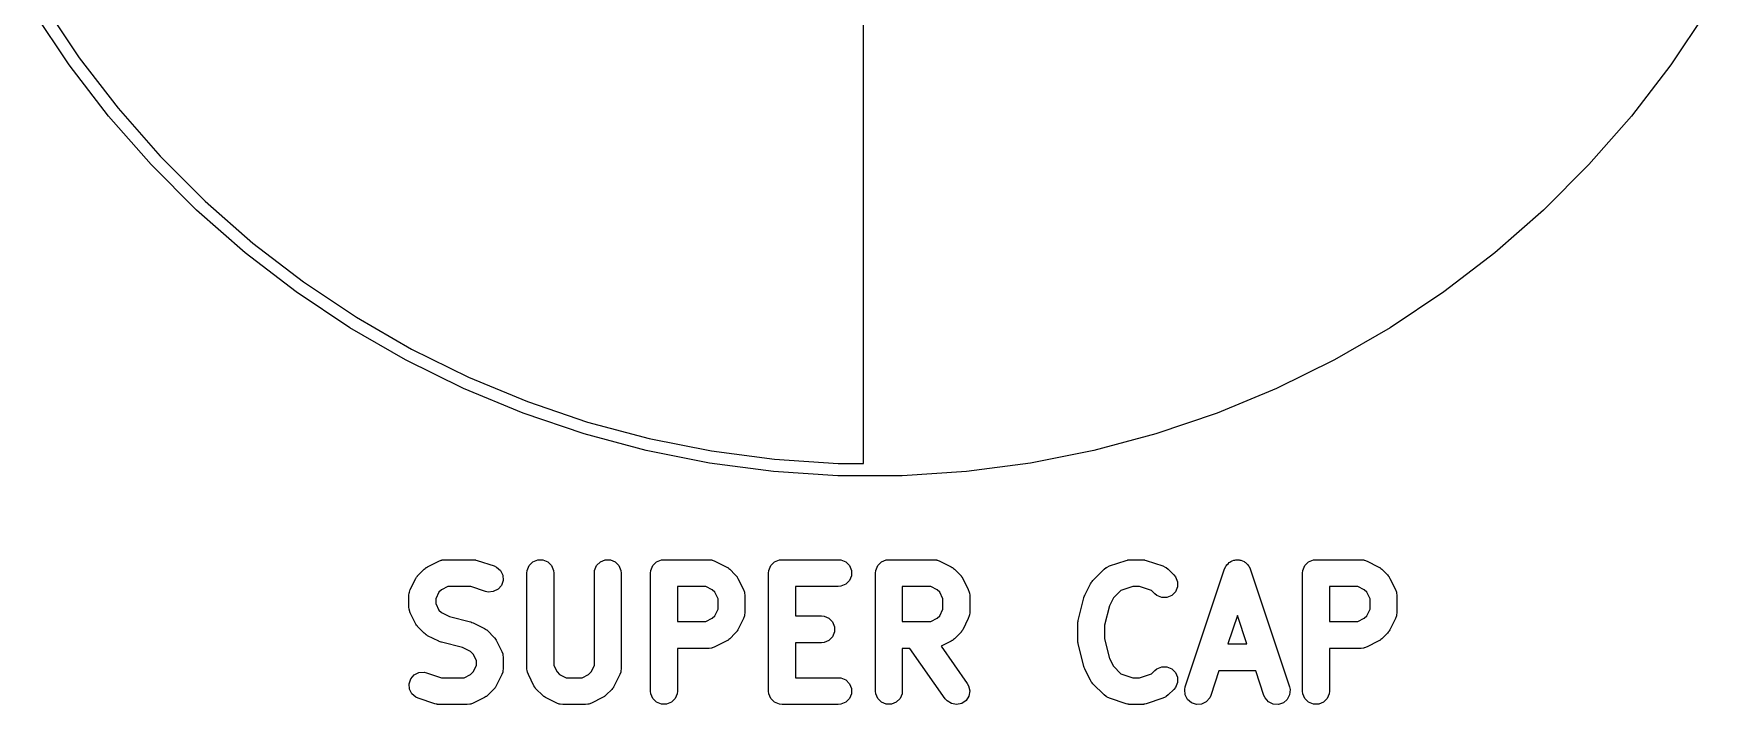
# Model space of a CAD drawing. Header units: inches. Extents: x -2.18 to 1.75, y 0.48 to 2.79.
# Drawn here: x 0.781 to 1.395, y 1.96 to 2.206 of the extents above; entities that cross this region are included whole.
import ezdxf

# ---------------------------------------------------------------- set-up
doc = ezdxf.new("R2010")
doc.units = ezdxf.units.IN
doc.header["$MEASUREMENT"] = 0
doc.layers.add('BLACK', color=250, linetype='CONTINUOUS')

msp = doc.modelspace()

# ---------------------------------------------------------------- linework, layer by layer
at = {"layer": 'BLACK', "linetype": 'CONTINUOUS'}
for p, q in [((1.08528, 2.04831), (1.08528, 2.76169)), ((0.78457, 2.21654), (0.79755, 2.19712)), ((0.79386, 2.19448), (0.78072, 2.21415)), ((1.39455, 2.21415), (1.38141, 2.19448)), ((0.80826, 2.17572), (0.79386, 2.19448)), ((0.79755, 2.19712), (0.81176, 2.1786)), ((1.38141, 2.19448), (1.36702, 2.17572)), ((0.82385, 2.15794), (0.80826, 2.17572)), ((0.81176, 2.1786), (0.82716, 2.16104)), ((1.36702, 2.17572), (1.35142, 2.15794)), ((0.82716, 2.16104), (0.84367, 2.14452)), ((0.84058, 2.14121), (0.82385, 2.15794)), ((1.35142, 2.15794), (1.3347, 2.14121)), ((0.84367, 2.14452), (0.86123, 2.12912)), ((0.85836, 2.12562), (0.84058, 2.14121)), ((1.3347, 2.14121), (1.31692, 2.12562)), ((0.87712, 2.11122), (0.85836, 2.12562)), ((0.86123, 2.12912), (0.87976, 2.11491)), ((1.31692, 2.12562), (1.29816, 2.11122)), ((0.87976, 2.11491), (0.89918, 2.10193)), ((0.89678, 2.09808), (0.87712, 2.11122)), ((1.29816, 2.11122), (1.27849, 2.09808)), ((0.89918, 2.10193), (0.9194, 2.09026)), ((0.91727, 2.08626), (0.89678, 2.09808)), ((1.27849, 2.09808), (1.25801, 2.08626)), ((0.9194, 2.09026), (0.94035, 2.07993)), ((0.93848, 2.0758), (0.91727, 2.08626)), ((1.25801, 2.08626), (1.2368, 2.0758)), ((0.96033, 2.06675), (0.93848, 2.0758)), ((0.94035, 2.07993), (0.96193, 2.07099)), ((1.2368, 2.0758), (1.21495, 2.06675)), ((0.96193, 2.07099), (0.98404, 2.06348)), ((0.98272, 2.05915), (0.96033, 2.06675)), ((0.98404, 2.06348), (1.0066, 2.05744)), ((1.21495, 2.06675), (1.19255, 2.05915)), ((1.00557, 2.05302), (0.98272, 2.05915)), ((1.0066, 2.05744), (1.0295, 2.05288)), ((1.19255, 2.05915), (1.16971, 2.05302)), ((1.02876, 2.04841), (1.00557, 2.05302)), ((1.0295, 2.05288), (1.05266, 2.04983)), ((1.16971, 2.05302), (1.14651, 2.04841)), ((1.05221, 2.04532), (1.02876, 2.04841)), ((1.07581, 2.04378), (1.05221, 2.04532)), ((1.05266, 2.04983), (1.07596, 2.04831)), ((1.07596, 2.04831), (1.08528, 2.04831)), ((1.12306, 2.04532), (1.09946, 2.04378)), ((1.14651, 2.04841), (1.12306, 2.04532)), ((1.09946, 2.04378), (1.07581, 2.04378)), ((0.92167, 2.00703), (0.92198, 2.00741)), ((0.92198, 2.00741), (0.92404, 2.00947)), ((0.92404, 2.00947), (0.92441, 2.00978)), ((0.92441, 2.00978), (0.9245, 2.00988)), ((0.9245, 2.00988), (0.92465, 2.00997)), ((0.92465, 2.00997), (0.92478, 2.01009)), ((0.92478, 2.01009), (0.9249, 2.01014)), ((0.9249, 2.01014), (0.92532, 2.0104)), ((0.92532, 2.0104), (0.92944, 2.01246)), ((0.92944, 2.01246), (0.93034, 2.0128)), ((0.93034, 2.0128), (0.93052, 2.01281)), ((0.93052, 2.01281), (0.93068, 2.01288)), ((0.93068, 2.01288), (0.93164, 2.01298)), ((0.93164, 2.01298), (0.94195, 2.01298)), ((0.94195, 2.01298), (0.94244, 2.01293)), ((0.94244, 2.01293), (0.94257, 2.01294)), ((0.94257, 2.01294), (0.94274, 2.0129)), ((0.94274, 2.0129), (0.94291, 2.01288)), ((0.94291, 2.01288), (0.94303, 2.01283)), ((0.94303, 2.01283), (0.94351, 2.01272)), ((0.94351, 2.01272), (0.9497, 2.01066)), ((0.9497, 2.01066), (0.95058, 2.01027)), ((0.95058, 2.01027), (0.95203, 2.00901)), ((0.95203, 2.00901), (0.95289, 2.00729)), ((0.95289, 2.00729), (0.95302, 2.00538)), ((0.96178, 2.00806), (0.96187, 2.00902)), ((0.96178, 1.973), (0.96178, 2.00806)), ((0.96187, 2.00902), (0.96261, 2.01079)), ((0.96261, 2.01079), (0.96397, 2.01215)), ((0.96397, 2.01215), (0.96574, 2.01288)), ((0.96574, 2.01288), (0.96766, 2.01288)), ((0.96766, 2.01288), (0.96943, 2.01215)), ((0.96943, 2.01215), (0.97079, 2.01079)), ((0.97079, 2.01079), (0.97153, 2.00902)), ((0.97153, 2.00902), (0.97162, 2.00806)), ((0.97162, 2.00806), (0.97162, 1.97416)), ((0.98653, 2.00806), (0.98662, 2.00902)), ((0.98653, 1.97416), (0.98653, 2.00806)), ((0.98662, 2.00902), (0.98735, 2.01079)), ((0.98735, 2.01079), (0.98871, 2.01215)), ((0.98871, 2.01215), (0.99049, 2.01288)), ((0.99049, 2.01288), (0.99241, 2.01288)), ((0.99241, 2.01288), (0.99418, 2.01215)), ((0.99418, 2.01215), (0.99554, 2.01079)), ((0.99554, 2.01079), (0.99627, 2.00902)), ((0.99627, 2.00902), (0.99637, 2.00806)), ((0.99637, 2.00806), (0.99637, 1.973)), ((1.00715, 2.00806), (1.00724, 2.00902)), ((1.00715, 1.96475), (1.00715, 2.00806)), ((1.00724, 2.00902), (1.00798, 2.01079)), ((1.00798, 2.01079), (1.00934, 2.01215)), ((1.00934, 2.01215), (1.01111, 2.01288)), ((1.01111, 2.01288), (1.01207, 2.01298)), ((1.01207, 2.01298), (1.02857, 2.01298)), ((1.02857, 2.01298), (1.02953, 2.01288)), ((1.02953, 2.01288), (1.02969, 2.01281)), ((1.02969, 2.01281), (1.02987, 2.0128)), ((1.02987, 2.0128), (1.03077, 2.01246)), ((1.03077, 2.01246), (1.03489, 2.0104)), ((1.03489, 2.0104), (1.03531, 2.01014)), ((1.03531, 2.01014), (1.03543, 2.01009)), ((1.03543, 2.01009), (1.03556, 2.00997)), ((1.03556, 2.00997), (1.03571, 2.00988)), ((1.03571, 2.00988), (1.03579, 2.00978)), ((1.03579, 2.00978), (1.03617, 2.00947)), ((1.03617, 2.00947), (1.03823, 2.00741)), ((1.03823, 2.00741), (1.03854, 2.00703)), ((1.05045, 2.00806), (1.05055, 2.00902)), ((1.05045, 1.96475), (1.05045, 2.00806)), ((1.05055, 2.00902), (1.05128, 2.01079)), ((1.05128, 2.01079), (1.05264, 2.01215)), ((1.05264, 2.01215), (1.05442, 2.01288)), ((1.05442, 2.01288), (1.05538, 2.01298)), ((1.05538, 2.01298), (1.076, 2.01298)), ((1.076, 2.01298), (1.07696, 2.01288)), ((1.07696, 2.01288), (1.07873, 2.01215)), ((1.07873, 2.01215), (1.08009, 2.01079)), ((1.08009, 2.01079), (1.08083, 2.00902)), ((1.08083, 2.00902), (1.08083, 2.0071)), ((1.08964, 2.00806), (1.08973, 2.00902)), ((1.08964, 1.96475), (1.08964, 2.00806)), ((1.08973, 2.00902), (1.09047, 2.01079)), ((1.09047, 2.01079), (1.09182, 2.01215)), ((1.09182, 2.01215), (1.0936, 2.01288)), ((1.0936, 2.01288), (1.09456, 2.01298)), ((1.09456, 2.01298), (1.11106, 2.01298)), ((1.11106, 2.01298), (1.11202, 2.01288)), ((1.11202, 2.01288), (1.11218, 2.01281)), ((1.11218, 2.01281), (1.11236, 2.0128)), ((1.11236, 2.0128), (1.11326, 2.01246)), ((1.11326, 2.01246), (1.11738, 2.0104)), ((1.11738, 2.0104), (1.1178, 2.01014)), ((1.1178, 2.01014), (1.11792, 2.01009)), ((1.11792, 2.01009), (1.11805, 2.00997)), ((1.11805, 2.00997), (1.1182, 2.00988)), ((1.1182, 2.00988), (1.11828, 2.00978)), ((1.11828, 2.00978), (1.11866, 2.00947)), ((1.11866, 2.00947), (1.12072, 2.00741)), ((1.12072, 2.00741), (1.12103, 2.00703)), ((1.16944, 2.00535), (1.17357, 2.00947)), ((1.17357, 2.00947), (1.17431, 2.01009)), ((1.17431, 2.01009), (1.17448, 2.01015)), ((1.17448, 2.01015), (1.17461, 2.01027)), ((1.17461, 2.01027), (1.17549, 2.01066)), ((1.17549, 2.01066), (1.18168, 2.01272)), ((1.18168, 2.01272), (1.18216, 2.01283)), ((1.18216, 2.01283), (1.18228, 2.01288)), ((1.18228, 2.01288), (1.18245, 2.0129)), ((1.18245, 2.0129), (1.18262, 2.01294)), ((1.18262, 2.01294), (1.18275, 2.01293)), ((1.18275, 2.01293), (1.18324, 2.01298)), ((1.18324, 2.01298), (1.18736, 2.01298)), ((1.18736, 2.01298), (1.18785, 2.01293)), ((1.18785, 2.01293), (1.18798, 2.01294)), ((1.18798, 2.01294), (1.18815, 2.0129)), ((1.18815, 2.0129), (1.18832, 2.01288)), ((1.18832, 2.01288), (1.18844, 2.01283)), ((1.18844, 2.01283), (1.18892, 2.01272)), ((1.18892, 2.01272), (1.1951, 2.01066)), ((1.1951, 2.01066), (1.19598, 2.01027)), ((1.19598, 2.01027), (1.19612, 2.01015)), ((1.19612, 2.01015), (1.19628, 2.01009)), ((1.19628, 2.01009), (1.19703, 2.00947)), ((1.19703, 2.00947), (1.19909, 2.00741)), ((1.19909, 2.00741), (1.1997, 2.00667)), ((1.20331, 1.96631), (1.21775, 2.00961)), ((1.21775, 2.00961), (1.21814, 2.01049)), ((1.21814, 2.01049), (1.21837, 2.01076)), ((1.21837, 2.01076), (1.21853, 2.01107)), ((1.21853, 2.01107), (1.219, 2.01148)), ((1.219, 2.01148), (1.2194, 2.01194)), ((1.2194, 2.01194), (1.21971, 2.0121)), ((1.21971, 2.0121), (1.21998, 2.01233)), ((1.21998, 2.01233), (1.22057, 2.01253)), ((1.22057, 2.01253), (1.22112, 2.0128)), ((1.22112, 2.0128), (1.22147, 2.01283)), ((1.22147, 2.01283), (1.2218, 2.01294)), ((1.2218, 2.01294), (1.22242, 2.01289)), ((1.22242, 2.01289), (1.22303, 2.01294)), ((1.22303, 2.01294), (1.22337, 2.01283)), ((1.22337, 2.01283), (1.22372, 2.0128)), ((1.22372, 2.0128), (1.22427, 2.01253)), ((1.22427, 2.01253), (1.22486, 2.01233)), ((1.22486, 2.01233), (1.22512, 2.0121)), ((1.22512, 2.0121), (1.22544, 2.01194)), ((1.22544, 2.01194), (1.22584, 2.01148)), ((1.22584, 2.01148), (1.22631, 2.01107)), ((1.22631, 2.01107), (1.22646, 2.01076)), ((1.22646, 2.01076), (1.22669, 2.01049)), ((1.22669, 2.01049), (1.22709, 2.00961)), ((1.22709, 2.00961), (1.24152, 1.96631)), ((1.24637, 2.00806), (1.24646, 2.00902)), ((1.24637, 1.96475), (1.24637, 2.00806)), ((1.24646, 2.00902), (1.2472, 2.01079)), ((1.2472, 2.01079), (1.24856, 2.01215)), ((1.24856, 2.01215), (1.25033, 2.01288)), ((1.25033, 2.01288), (1.25129, 2.01298)), ((1.25129, 2.01298), (1.26779, 2.01298)), ((1.26779, 2.01298), (1.26875, 2.01288)), ((1.26875, 2.01288), (1.26891, 2.01281)), ((1.26891, 2.01281), (1.26909, 2.0128)), ((1.26909, 2.0128), (1.26999, 2.01246)), ((1.26999, 2.01246), (1.27411, 2.0104)), ((1.27411, 2.0104), (1.27453, 2.01014)), ((1.27453, 2.01014), (1.27465, 2.01009)), ((1.27465, 2.01009), (1.27478, 2.00997)), ((1.27478, 2.00997), (1.27493, 2.00988)), ((1.27493, 2.00988), (1.27501, 2.00978)), ((1.27501, 2.00978), (1.27539, 2.00947)), ((1.27539, 2.00947), (1.27745, 2.00741)), ((1.27745, 2.00741), (1.27776, 2.00703)), ((0.91863, 2.00093), (0.91865, 2.00111)), ((0.91865, 2.00111), (0.91899, 2.00201)), ((0.91899, 2.00201), (0.92105, 2.00613)), ((0.92105, 2.00613), (0.92131, 2.00655)), ((0.92131, 2.00655), (0.92136, 2.00667)), ((0.92136, 2.00667), (0.92147, 2.0068)), ((0.92147, 2.0068), (0.92157, 2.00695)), ((0.92157, 2.00695), (0.92167, 2.00703)), ((0.93043, 2.00195), (0.9295, 2.00102)), ((0.9328, 2.00313), (0.93043, 2.00195)), ((0.94115, 2.00313), (0.9328, 2.00313)), ((0.94658, 2.00132), (0.94115, 2.00313)), ((0.94752, 2.00111), (0.94658, 2.00132)), ((0.94944, 2.00125), (0.94752, 2.00111)), ((0.95116, 2.00211), (0.94944, 2.00125)), ((0.95242, 2.00356), (0.95116, 2.00211)), ((0.95302, 2.00538), (0.95242, 2.00356)), ((1.02741, 2.00313), (1.01699, 2.00313)), ((1.01699, 2.00313), (1.01699, 1.99029)), ((1.02978, 2.00195), (1.02741, 2.00313)), ((1.03071, 2.00102), (1.02978, 2.00195)), ((1.03854, 2.00703), (1.03864, 2.00695)), ((1.03864, 2.00695), (1.03873, 2.0068)), ((1.03873, 2.0068), (1.03885, 2.00667)), ((1.03885, 2.00667), (1.0389, 2.00655)), ((1.0389, 2.00655), (1.03916, 2.00613)), ((1.03916, 2.00613), (1.04122, 2.00201)), ((1.04122, 2.00201), (1.04156, 2.00111)), ((1.04156, 2.00111), (1.04158, 2.00093)), ((1.076, 2.00313), (1.0603, 2.00313)), ((1.0603, 2.00313), (1.0603, 1.99235)), ((1.07696, 2.00323), (1.076, 2.00313)), ((1.07873, 2.00396), (1.07696, 2.00323)), ((1.08009, 2.00532), (1.07873, 2.00396)), ((1.08083, 2.0071), (1.08009, 2.00532)), ((1.1099, 2.00313), (1.09948, 2.00313)), ((1.09948, 2.00313), (1.09948, 1.99029)), ((1.11227, 2.00195), (1.1099, 2.00313)), ((1.1132, 2.00102), (1.11227, 2.00195)), ((1.12103, 2.00703), (1.12113, 2.00695)), ((1.12113, 2.00695), (1.12122, 2.0068)), ((1.12122, 2.0068), (1.12134, 2.00667)), ((1.12134, 2.00667), (1.12139, 2.00655)), ((1.12139, 2.00655), (1.12165, 2.00613)), ((1.12165, 2.00613), (1.12371, 2.00201)), ((1.12371, 2.00201), (1.12405, 2.00111)), ((1.12405, 2.00111), (1.12406, 2.00093)), ((1.16646, 1.99995), (1.16852, 2.00407)), ((1.16852, 2.00407), (1.16878, 2.00448)), ((1.16878, 2.00448), (1.16883, 2.0046)), ((1.16883, 2.0046), (1.16894, 2.00474)), ((1.16894, 2.00474), (1.16904, 2.00489)), ((1.16904, 2.00489), (1.16913, 2.00497)), ((1.16913, 2.00497), (1.16944, 2.00535)), ((1.17971, 2.00169), (1.17697, 1.99895)), ((1.18403, 2.00313), (1.17971, 2.00169)), ((1.18656, 2.00313), (1.18403, 2.00313)), ((1.19089, 2.00169), (1.18656, 2.00313)), ((1.19213, 2.00045), (1.19089, 2.00169)), ((1.1997, 2.0012), (1.19834, 1.99984)), ((1.1997, 2.00667), (1.20044, 2.00489)), ((1.20044, 2.00297), (1.1997, 2.0012)), ((1.20044, 2.00489), (1.20044, 2.00297)), ((1.26663, 2.00313), (1.25621, 2.00313)), ((1.25621, 2.00313), (1.25621, 1.99029)), ((1.269, 2.00195), (1.26663, 2.00313)), ((1.26993, 2.00102), (1.269, 2.00195)), ((1.27776, 2.00703), (1.27786, 2.00695)), ((1.27786, 2.00695), (1.27795, 2.0068)), ((1.27795, 2.0068), (1.27807, 2.00667)), ((1.27807, 2.00667), (1.27812, 2.00655)), ((1.27812, 2.00655), (1.27838, 2.00613)), ((1.27838, 2.00613), (1.28044, 2.00201)), ((1.28044, 2.00201), (1.28078, 2.00111)), ((1.28078, 2.00111), (1.2808, 2.00093)), ((0.91847, 1.99981), (0.91857, 2.00077)), ((0.91847, 1.99568), (0.91847, 1.99981)), ((0.91857, 1.99472), (0.91847, 1.99568)), ((0.91857, 2.00077), (0.91863, 2.00093)), ((0.9295, 2.00102), (0.92831, 1.99865)), ((0.92831, 1.99865), (0.92831, 1.99684)), ((0.92831, 1.99684), (0.9295, 1.99447)), ((1.03189, 1.99865), (1.03071, 2.00102)), ((1.03189, 1.99478), (1.03189, 1.99865)), ((1.04158, 2.00093), (1.04164, 2.00077)), ((1.04164, 2.00077), (1.04174, 1.99981)), ((1.04174, 1.99981), (1.04174, 1.99362)), ((1.11438, 1.99865), (1.1132, 2.00102)), ((1.11438, 1.99478), (1.11438, 1.99865)), ((1.12406, 2.00093), (1.12413, 2.00077)), ((1.12413, 2.00077), (1.12423, 1.99981)), ((1.12423, 1.99981), (1.12423, 1.99362)), ((1.16403, 1.99069), (1.16609, 1.99894)), ((1.16609, 1.99894), (1.16611, 1.99901)), ((1.16611, 1.99901), (1.16612, 1.99904)), ((1.16612, 1.99904), (1.16627, 1.99944)), ((1.16627, 1.99944), (1.16641, 1.99985)), ((1.16641, 1.99985), (1.16643, 1.99988)), ((1.16643, 1.99988), (1.16646, 1.99995)), ((1.17551, 1.99603), (1.17372, 1.98889)), ((1.17697, 1.99895), (1.17551, 1.99603)), ((1.19287, 1.99984), (1.19213, 2.00045)), ((1.19465, 1.9991), (1.19287, 1.99984)), ((1.19657, 1.9991), (1.19465, 1.9991)), ((1.19834, 1.99984), (1.19657, 1.9991)), ((1.27111, 1.99865), (1.26993, 2.00102)), ((1.27111, 1.99478), (1.27111, 1.99865)), ((1.2808, 2.00093), (1.28086, 2.00077)), ((1.28086, 2.00077), (1.28096, 1.99981)), ((1.28096, 1.99981), (1.28096, 1.99362)), ((0.91863, 1.99456), (0.91857, 1.99472)), ((0.91865, 1.99438), (0.91863, 1.99456)), ((0.91899, 1.99348), (0.91865, 1.99438)), ((0.92105, 1.98936), (0.91899, 1.99348)), ((0.92131, 1.98894), (0.92105, 1.98936)), ((0.92136, 1.98882), (0.92131, 1.98894)), ((0.92147, 1.98869), (0.92136, 1.98882)), ((0.9295, 1.99447), (0.93043, 1.99354)), ((0.93043, 1.99354), (0.93336, 1.99208)), ((0.93336, 1.99208), (0.94108, 1.99015)), ((0.94108, 1.99015), (0.94116, 1.99012)), ((0.94116, 1.99012), (0.94119, 1.99012)), ((0.94119, 1.99012), (0.94159, 1.98996)), ((0.94159, 1.98996), (0.94199, 1.98982)), ((0.94199, 1.98982), (0.94202, 1.9898)), ((0.94202, 1.9898), (0.94209, 1.98977)), ((0.94209, 1.98977), (0.94622, 1.98771)), ((1.01699, 1.99029), (1.02741, 1.99029)), ((1.02741, 1.99029), (1.02978, 1.99148)), ((1.02978, 1.99148), (1.03071, 1.99241)), ((1.03071, 1.99241), (1.03189, 1.99478)), ((1.04122, 1.99142), (1.03916, 1.98729)), ((1.04156, 1.99232), (1.04122, 1.99142)), ((1.04158, 1.9925), (1.04156, 1.99232)), ((1.04164, 1.99266), (1.04158, 1.9925)), ((1.04174, 1.99362), (1.04164, 1.99266)), ((1.0603, 1.99235), (1.06981, 1.99235)), ((1.06981, 1.99235), (1.07077, 1.99226)), ((1.07077, 1.99226), (1.07255, 1.99153)), ((1.07255, 1.99153), (1.0739, 1.99017)), ((1.0739, 1.99017), (1.07464, 1.98839)), ((1.09948, 1.99029), (1.1099, 1.99029)), ((1.1099, 1.99029), (1.11227, 1.99148)), ((1.11227, 1.99148), (1.1132, 1.99241)), ((1.1132, 1.99241), (1.11438, 1.99478)), ((1.12371, 1.99142), (1.12165, 1.98729)), ((1.12405, 1.99232), (1.12371, 1.99142)), ((1.12406, 1.9925), (1.12405, 1.99232)), ((1.12413, 1.99266), (1.12406, 1.9925)), ((1.12423, 1.99362), (1.12413, 1.99266)), ((1.16388, 1.98973), (1.16394, 1.99009)), ((1.16389, 1.98966), (1.16388, 1.98973)), ((1.16388, 1.9895), (1.16389, 1.98966)), ((1.16388, 1.98331), (1.16388, 1.9895)), ((1.16394, 1.99009), (1.16397, 1.99046)), ((1.16397, 1.99046), (1.164, 1.99052)), ((1.164, 1.99052), (1.16403, 1.99069)), ((1.17372, 1.98889), (1.17372, 1.98391)), ((1.22242, 1.99249), (1.21893, 1.98204)), ((1.2259, 1.98204), (1.22242, 1.99249)), ((1.25621, 1.99029), (1.26663, 1.99029)), ((1.26663, 1.99029), (1.269, 1.99148)), ((1.269, 1.99148), (1.26993, 1.99241)), ((1.26993, 1.99241), (1.27111, 1.99478)), ((1.28044, 1.99142), (1.27838, 1.98729)), ((1.28078, 1.99232), (1.28044, 1.99142)), ((1.2808, 1.9925), (1.28078, 1.99232)), ((1.28086, 1.99266), (1.2808, 1.9925)), ((1.28096, 1.99362), (1.28086, 1.99266)), ((0.92157, 1.98854), (0.92147, 1.98869)), ((0.92167, 1.98846), (0.92157, 1.98854)), ((0.92198, 1.98808), (0.92167, 1.98846)), ((0.92404, 1.98602), (0.92198, 1.98808)), ((0.92441, 1.98571), (0.92404, 1.98602)), ((0.9245, 1.98561), (0.92441, 1.98571)), ((0.92465, 1.98551), (0.9245, 1.98561)), ((0.92478, 1.9854), (0.92465, 1.98551)), ((0.9249, 1.98535), (0.92478, 1.9854)), ((0.92532, 1.98509), (0.9249, 1.98535)), ((0.92944, 1.98303), (0.92532, 1.98509)), ((0.92951, 1.983), (0.92944, 1.98303)), ((0.92954, 1.98298), (0.92951, 1.983)), ((0.92994, 1.98284), (0.92954, 1.98298)), ((0.93034, 1.98269), (0.92994, 1.98284)), ((0.93038, 1.98268), (0.93034, 1.98269)), ((0.93045, 1.98266), (0.93038, 1.98268)), ((0.94622, 1.98771), (0.94663, 1.98745)), ((0.94663, 1.98745), (0.94675, 1.9874)), ((0.94675, 1.9874), (0.94688, 1.98729)), ((0.94688, 1.98729), (0.94703, 1.9872)), ((0.94703, 1.9872), (0.94712, 1.9871)), ((0.94712, 1.9871), (0.94749, 1.98679)), ((0.94749, 1.98679), (0.94956, 1.98473)), ((0.94956, 1.98473), (0.94987, 1.98435)), ((0.94987, 1.98435), (0.94997, 1.98426)), ((0.94997, 1.98426), (0.95006, 1.98412)), ((0.95006, 1.98412), (0.95017, 1.98398)), ((0.95017, 1.98398), (0.95022, 1.98386)), ((0.95022, 1.98386), (0.95048, 1.98345)), ((0.95048, 1.98345), (0.95254, 1.97932)), ((1.03489, 1.98303), (1.03077, 1.98097)), ((1.03531, 1.98329), (1.03489, 1.98303)), ((1.03543, 1.98334), (1.03531, 1.98329)), ((1.03556, 1.98345), (1.03543, 1.98334)), ((1.03571, 1.98355), (1.03556, 1.98345)), ((1.03579, 1.98364), (1.03571, 1.98355)), ((1.03617, 1.98395), (1.03579, 1.98364)), ((1.03823, 1.98602), (1.03617, 1.98395)), ((1.03854, 1.98639), (1.03823, 1.98602)), ((1.03864, 1.98648), (1.03854, 1.98639)), ((1.03873, 1.98663), (1.03864, 1.98648)), ((1.03885, 1.98676), (1.03873, 1.98663)), ((1.0389, 1.98688), (1.03885, 1.98676)), ((1.03916, 1.98729), (1.0389, 1.98688)), ((1.07255, 1.98334), (1.07077, 1.98261)), ((1.0739, 1.9847), (1.07255, 1.98334)), ((1.07464, 1.98647), (1.0739, 1.9847)), ((1.07464, 1.98839), (1.07464, 1.98647)), ((1.11738, 1.98303), (1.11378, 1.98123)), ((1.1178, 1.98329), (1.11738, 1.98303)), ((1.11792, 1.98334), (1.1178, 1.98329)), ((1.11805, 1.98345), (1.11792, 1.98334)), ((1.1182, 1.98355), (1.11805, 1.98345)), ((1.11828, 1.98364), (1.1182, 1.98355)), ((1.11866, 1.98395), (1.11828, 1.98364)), ((1.12072, 1.98602), (1.11866, 1.98395)), ((1.12103, 1.98639), (1.12072, 1.98602)), ((1.12113, 1.98648), (1.12103, 1.98639)), ((1.12122, 1.98663), (1.12113, 1.98648)), ((1.12134, 1.98676), (1.12122, 1.98663)), ((1.12139, 1.98688), (1.12134, 1.98676)), ((1.12165, 1.98729), (1.12139, 1.98688)), ((1.16389, 1.98314), (1.16388, 1.98331)), ((1.16388, 1.98307), (1.16389, 1.98314)), ((1.16394, 1.98271), (1.16388, 1.98307)), ((1.16397, 1.98235), (1.16394, 1.98271)), ((1.17372, 1.98391), (1.17551, 1.97678)), ((1.27411, 1.98303), (1.26999, 1.98097)), ((1.27453, 1.98329), (1.27411, 1.98303)), ((1.27465, 1.98334), (1.27453, 1.98329)), ((1.27478, 1.98345), (1.27465, 1.98334)), ((1.27493, 1.98355), (1.27478, 1.98345)), ((1.27501, 1.98364), (1.27493, 1.98355)), ((1.27539, 1.98395), (1.27501, 1.98364)), ((1.27745, 1.98602), (1.27539, 1.98395)), ((1.27776, 1.98639), (1.27745, 1.98602)), ((1.27786, 1.98648), (1.27776, 1.98639)), ((1.27795, 1.98663), (1.27786, 1.98648)), ((1.27807, 1.98676), (1.27795, 1.98663)), ((1.27812, 1.98688), (1.27807, 1.98676)), ((1.27838, 1.98729), (1.27812, 1.98688)), ((0.93817, 1.98073), (0.93045, 1.98266)), ((0.9411, 1.97926), (0.93817, 1.98073)), ((0.94203, 1.97833), (0.9411, 1.97926)), ((0.94322, 1.97596), (0.94203, 1.97833)), ((0.95254, 1.97932), (0.95289, 1.97842)), ((0.95289, 1.97842), (0.9529, 1.97825)), ((0.9529, 1.97825), (0.95297, 1.97808)), ((0.95297, 1.97808), (0.95306, 1.97712)), ((0.95306, 1.97712), (0.95306, 1.973)), ((1.02857, 1.98045), (1.01699, 1.98045)), ((1.01699, 1.98045), (1.01699, 1.96475)), ((1.02953, 1.98054), (1.02857, 1.98045)), ((1.02969, 1.98061), (1.02953, 1.98054)), ((1.02987, 1.98062), (1.02969, 1.98061)), ((1.03077, 1.98097), (1.02987, 1.98062)), ((1.06981, 1.98251), (1.0603, 1.98251)), ((1.0603, 1.98251), (1.0603, 1.96967)), ((1.07077, 1.98261), (1.06981, 1.98251)), ((1.10231, 1.98045), (1.09948, 1.98045)), ((1.09948, 1.98045), (1.09948, 1.96475)), ((1.11527, 1.96193), (1.10231, 1.98045)), ((1.11378, 1.98123), (1.12334, 1.96757)), ((1.164, 1.98228), (1.16397, 1.98235)), ((1.16403, 1.98212), (1.164, 1.98228)), ((1.16609, 1.97387), (1.16403, 1.98212)), ((1.17551, 1.97678), (1.17697, 1.97385)), ((1.21893, 1.98204), (1.2259, 1.98204)), ((1.26779, 1.98045), (1.25621, 1.98045)), ((1.25621, 1.98045), (1.25621, 1.96475)), ((1.26875, 1.98054), (1.26779, 1.98045)), ((1.26891, 1.98061), (1.26875, 1.98054)), ((1.26909, 1.98062), (1.26891, 1.98061)), ((1.26999, 1.98097), (1.26909, 1.98062)), ((0.91912, 1.96925), (0.92038, 1.9707)), ((0.92038, 1.9707), (0.92209, 1.97156)), ((0.92209, 1.97156), (0.92401, 1.97169)), ((0.92401, 1.97169), (0.92495, 1.97148)), ((0.92495, 1.97148), (0.93038, 1.96967)), ((0.93873, 1.96967), (0.9411, 1.97086)), ((0.9411, 1.97086), (0.94203, 1.97179)), ((0.94203, 1.97179), (0.94322, 1.97416)), ((0.94322, 1.97416), (0.94322, 1.97596)), ((0.95254, 1.9708), (0.95048, 1.96667)), ((0.95289, 1.9717), (0.95254, 1.9708)), ((0.9529, 1.97187), (0.95289, 1.9717)), ((0.95297, 1.97204), (0.9529, 1.97187)), ((0.95306, 1.973), (0.95297, 1.97204)), ((0.96187, 1.97204), (0.96178, 1.973)), ((0.96194, 1.97187), (0.96187, 1.97204)), ((0.96195, 1.9717), (0.96194, 1.97187)), ((0.9623, 1.9708), (0.96195, 1.9717)), ((0.96436, 1.96667), (0.9623, 1.9708)), ((0.97162, 1.97416), (0.97281, 1.97179)), ((0.97281, 1.97179), (0.97374, 1.97086)), ((0.97374, 1.97086), (0.97611, 1.96967)), ((0.98204, 1.96967), (0.98441, 1.97086)), ((0.98441, 1.97086), (0.98534, 1.97179)), ((0.98534, 1.97179), (0.98653, 1.97416)), ((0.99585, 1.9708), (0.99379, 1.96667)), ((0.99619, 1.9717), (0.99585, 1.9708)), ((0.99621, 1.97187), (0.99619, 1.9717)), ((0.99627, 1.97204), (0.99621, 1.97187)), ((0.99637, 1.973), (0.99627, 1.97204)), ((1.16611, 1.9738), (1.16609, 1.97387)), ((1.16612, 1.97376), (1.16611, 1.9738)), ((1.16627, 1.97336), (1.16612, 1.97376)), ((1.16641, 1.97296), (1.16627, 1.97336)), ((1.16643, 1.97293), (1.16641, 1.97296)), ((1.16646, 1.97286), (1.16643, 1.97293)), ((1.16852, 1.96873), (1.16646, 1.97286)), ((1.17697, 1.97385), (1.17971, 1.97111)), ((1.17971, 1.97111), (1.18403, 1.96967)), ((1.18656, 1.96967), (1.19089, 1.97111)), ((1.19089, 1.97111), (1.19213, 1.97235)), ((1.19213, 1.97235), (1.19287, 1.97297)), ((1.19287, 1.97297), (1.19465, 1.9737)), ((1.19465, 1.9737), (1.19657, 1.9737)), ((1.19657, 1.9737), (1.19834, 1.97297)), ((1.19834, 1.97297), (1.1997, 1.97161)), ((1.1997, 1.97161), (1.20044, 1.96983)), ((1.21565, 1.9722), (1.21265, 1.96319)), ((1.22918, 1.9722), (1.21565, 1.9722)), ((1.23218, 1.96319), (1.22918, 1.9722)), ((0.91851, 1.96743), (0.91912, 1.96925)), ((0.91865, 1.96551), (0.91851, 1.96743)), ((0.9195, 1.96379), (0.91865, 1.96551)), ((0.93038, 1.96967), (0.93873, 1.96967)), ((0.94956, 1.96539), (0.94749, 1.96333)), ((0.94987, 1.96577), (0.94956, 1.96539)), ((0.94997, 1.96586), (0.94987, 1.96577)), ((0.95006, 1.966), (0.94997, 1.96586)), ((0.95017, 1.96614), (0.95006, 1.966)), ((0.95022, 1.96626), (0.95017, 1.96614)), ((0.95048, 1.96667), (0.95022, 1.96626)), ((0.96462, 1.96626), (0.96436, 1.96667)), ((0.96467, 1.96614), (0.96462, 1.96626)), ((0.96478, 1.966), (0.96467, 1.96614)), ((0.96487, 1.96586), (0.96478, 1.966)), ((0.96497, 1.96577), (0.96487, 1.96586)), ((0.96528, 1.96539), (0.96497, 1.96577)), ((0.96734, 1.96333), (0.96528, 1.96539)), ((0.97611, 1.96967), (0.98204, 1.96967)), ((0.99286, 1.96539), (0.9908, 1.96333)), ((0.99317, 1.96577), (0.99286, 1.96539)), ((0.99327, 1.96586), (0.99317, 1.96577)), ((0.99337, 1.966), (0.99327, 1.96586)), ((0.99348, 1.96614), (0.99337, 1.966)), ((0.99353, 1.96626), (0.99348, 1.96614)), ((0.99379, 1.96667), (0.99353, 1.96626)), ((1.00724, 1.96379), (1.00715, 1.96475)), ((1.01699, 1.96475), (1.0169, 1.96379)), ((1.05055, 1.96379), (1.05045, 1.96475)), ((1.0603, 1.96967), (1.076, 1.96967)), ((1.076, 1.96967), (1.07696, 1.96958)), ((1.07696, 1.96958), (1.07873, 1.96884)), ((1.07873, 1.96884), (1.08009, 1.96748)), ((1.08009, 1.96748), (1.08083, 1.96571)), ((1.08083, 1.96571), (1.08083, 1.96379)), ((1.08973, 1.96379), (1.08964, 1.96475)), ((1.09948, 1.96475), (1.09939, 1.96379)), ((1.12334, 1.96757), (1.12381, 1.96673)), ((1.12381, 1.96673), (1.12423, 1.96486)), ((1.12423, 1.96486), (1.12389, 1.96296)), ((1.16878, 1.96832), (1.16852, 1.96873)), ((1.16883, 1.9682), (1.16878, 1.96832)), ((1.16894, 1.96807), (1.16883, 1.9682)), ((1.16904, 1.96792), (1.16894, 1.96807)), ((1.16913, 1.96783), (1.16904, 1.96792)), ((1.16944, 1.96746), (1.16913, 1.96783)), ((1.17357, 1.96333), (1.16944, 1.96746)), ((1.18403, 1.96967), (1.18656, 1.96967)), ((1.19909, 1.96539), (1.19703, 1.96333)), ((1.1997, 1.96614), (1.19909, 1.96539)), ((1.20044, 1.96791), (1.1997, 1.96614)), ((1.20044, 1.96983), (1.20044, 1.96791)), ((1.2031, 1.96536), (1.20331, 1.96631)), ((1.20324, 1.96345), (1.2031, 1.96536)), ((1.24152, 1.96631), (1.24174, 1.96536)), ((1.24174, 1.96536), (1.2416, 1.96345)), ((1.24646, 1.96379), (1.24637, 1.96475)), ((1.25621, 1.96475), (1.25612, 1.96379)), ((0.92096, 1.96254), (0.9195, 1.96379)), ((0.92184, 1.96214), (0.92096, 1.96254)), ((0.92802, 1.96008), (0.92184, 1.96214)), ((0.9285, 1.95997), (0.92802, 1.96008)), ((0.92862, 1.95992), (0.9285, 1.95997)), ((0.92879, 1.95991), (0.92862, 1.95992)), ((0.92896, 1.95987), (0.92879, 1.95991)), ((0.92909, 1.95988), (0.92896, 1.95987)), ((0.92958, 1.95983), (0.92909, 1.95988)), ((0.93989, 1.95983), (0.92958, 1.95983)), ((0.94085, 1.95992), (0.93989, 1.95983)), ((0.94101, 1.95999), (0.94085, 1.95992)), ((0.94119, 1.96), (0.94101, 1.95999)), ((0.94209, 1.96035), (0.94119, 1.96)), ((0.94622, 1.96241), (0.94209, 1.96035)), ((0.94663, 1.96267), (0.94622, 1.96241)), ((0.94675, 1.96272), (0.94663, 1.96267)), ((0.94688, 1.96283), (0.94675, 1.96272)), ((0.94703, 1.96292), (0.94688, 1.96283)), ((0.94712, 1.96302), (0.94703, 1.96292)), ((0.94749, 1.96333), (0.94712, 1.96302)), ((0.96772, 1.96302), (0.96734, 1.96333)), ((0.96781, 1.96292), (0.96772, 1.96302)), ((0.96796, 1.96283), (0.96781, 1.96292)), ((0.96809, 1.96272), (0.96796, 1.96283)), ((0.96821, 1.96267), (0.96809, 1.96272)), ((0.96862, 1.96241), (0.96821, 1.96267)), ((0.97275, 1.96035), (0.96862, 1.96241)), ((0.97365, 1.96), (0.97275, 1.96035)), ((0.97383, 1.95999), (0.97365, 1.96)), ((0.97399, 1.95992), (0.97383, 1.95999)), ((0.97495, 1.95983), (0.97399, 1.95992)), ((0.9832, 1.95983), (0.97495, 1.95983)), ((0.98416, 1.95992), (0.9832, 1.95983)), ((0.98432, 1.95999), (0.98416, 1.95992)), ((0.9845, 1.96), (0.98432, 1.95999)), ((0.9854, 1.96035), (0.9845, 1.96)), ((0.98952, 1.96241), (0.9854, 1.96035)), ((0.98994, 1.96267), (0.98952, 1.96241)), ((0.99006, 1.96272), (0.98994, 1.96267)), ((0.99019, 1.96283), (0.99006, 1.96272)), ((0.99034, 1.96292), (0.99019, 1.96283)), ((0.99042, 1.96302), (0.99034, 1.96292)), ((0.9908, 1.96333), (0.99042, 1.96302)), ((1.00798, 1.96201), (1.00724, 1.96379)), ((1.00934, 1.96066), (1.00798, 1.96201)), ((1.01111, 1.95992), (1.00934, 1.96066)), ((1.01303, 1.95992), (1.01111, 1.95992)), ((1.0148, 1.96066), (1.01303, 1.95992)), ((1.01616, 1.96201), (1.0148, 1.96066)), ((1.0169, 1.96379), (1.01616, 1.96201)), ((1.05128, 1.96201), (1.05055, 1.96379)), ((1.05264, 1.96066), (1.05128, 1.96201)), ((1.05442, 1.95992), (1.05264, 1.96066)), ((1.05538, 1.95983), (1.05442, 1.95992)), ((1.076, 1.95983), (1.05538, 1.95983)), ((1.07696, 1.95992), (1.076, 1.95983)), ((1.07873, 1.96066), (1.07696, 1.95992)), ((1.08009, 1.96201), (1.07873, 1.96066)), ((1.08083, 1.96379), (1.08009, 1.96201)), ((1.09047, 1.96201), (1.08973, 1.96379)), ((1.09182, 1.96066), (1.09047, 1.96201)), ((1.0936, 1.95992), (1.09182, 1.96066)), ((1.09552, 1.95992), (1.0936, 1.95992)), ((1.09729, 1.96066), (1.09552, 1.95992)), ((1.09865, 1.96201), (1.09729, 1.96066)), ((1.09939, 1.96379), (1.09865, 1.96201)), ((1.1159, 1.96119), (1.11527, 1.96193)), ((1.11752, 1.96016), (1.1159, 1.96119)), ((1.11941, 1.95983), (1.11752, 1.96016)), ((1.12129, 1.96024), (1.11941, 1.95983)), ((1.12286, 1.96135), (1.12129, 1.96024)), ((1.12389, 1.96296), (1.12286, 1.96135)), ((1.17431, 1.96272), (1.17357, 1.96333)), ((1.17448, 1.96265), (1.17431, 1.96272)), ((1.17461, 1.96254), (1.17448, 1.96265)), ((1.17549, 1.96214), (1.17461, 1.96254)), ((1.18168, 1.96008), (1.17549, 1.96214)), ((1.18216, 1.95997), (1.18168, 1.96008)), ((1.18228, 1.95992), (1.18216, 1.95997)), ((1.18245, 1.95991), (1.18228, 1.95992)), ((1.18262, 1.95987), (1.18245, 1.95991)), ((1.18275, 1.95988), (1.18262, 1.95987)), ((1.18324, 1.95983), (1.18275, 1.95988)), ((1.18736, 1.95983), (1.18324, 1.95983)), ((1.18785, 1.95988), (1.18736, 1.95983)), ((1.18798, 1.95987), (1.18785, 1.95988)), ((1.18815, 1.95991), (1.18798, 1.95987)), ((1.18832, 1.95992), (1.18815, 1.95991)), ((1.18844, 1.95997), (1.18832, 1.95992)), ((1.18892, 1.96008), (1.18844, 1.95997)), ((1.1951, 1.96214), (1.18892, 1.96008)), ((1.19598, 1.96254), (1.1951, 1.96214)), ((1.19612, 1.96265), (1.19598, 1.96254)), ((1.19628, 1.96272), (1.19612, 1.96265)), ((1.19703, 1.96333), (1.19628, 1.96272)), ((1.20409, 1.96173), (1.20324, 1.96345)), ((1.20554, 1.96047), (1.20409, 1.96173)), ((1.20737, 1.95987), (1.20554, 1.96047)), ((1.20928, 1.96), (1.20737, 1.95987)), ((1.211, 1.96086), (1.20928, 1.96)), ((1.21226, 1.96231), (1.211, 1.96086)), ((1.21265, 1.96319), (1.21226, 1.96231)), ((1.23258, 1.96231), (1.23218, 1.96319)), ((1.23384, 1.96086), (1.23258, 1.96231)), ((1.23555, 1.96), (1.23384, 1.96086)), ((1.23747, 1.95987), (1.23555, 1.96)), ((1.23929, 1.96047), (1.23747, 1.95987)), ((1.24074, 1.96173), (1.23929, 1.96047)), ((1.2416, 1.96345), (1.24074, 1.96173)), ((1.2472, 1.96201), (1.24646, 1.96379)), ((1.24856, 1.96066), (1.2472, 1.96201)), ((1.25033, 1.95992), (1.24856, 1.96066)), ((1.25225, 1.95992), (1.25033, 1.95992)), ((1.25402, 1.96066), (1.25225, 1.95992)), ((1.25538, 1.96201), (1.25402, 1.96066)), ((1.25612, 1.96379), (1.25538, 1.96201))]:
    msp.add_line(p, q, dxfattribs=at)

doc.saveas('drawing.dxf')
